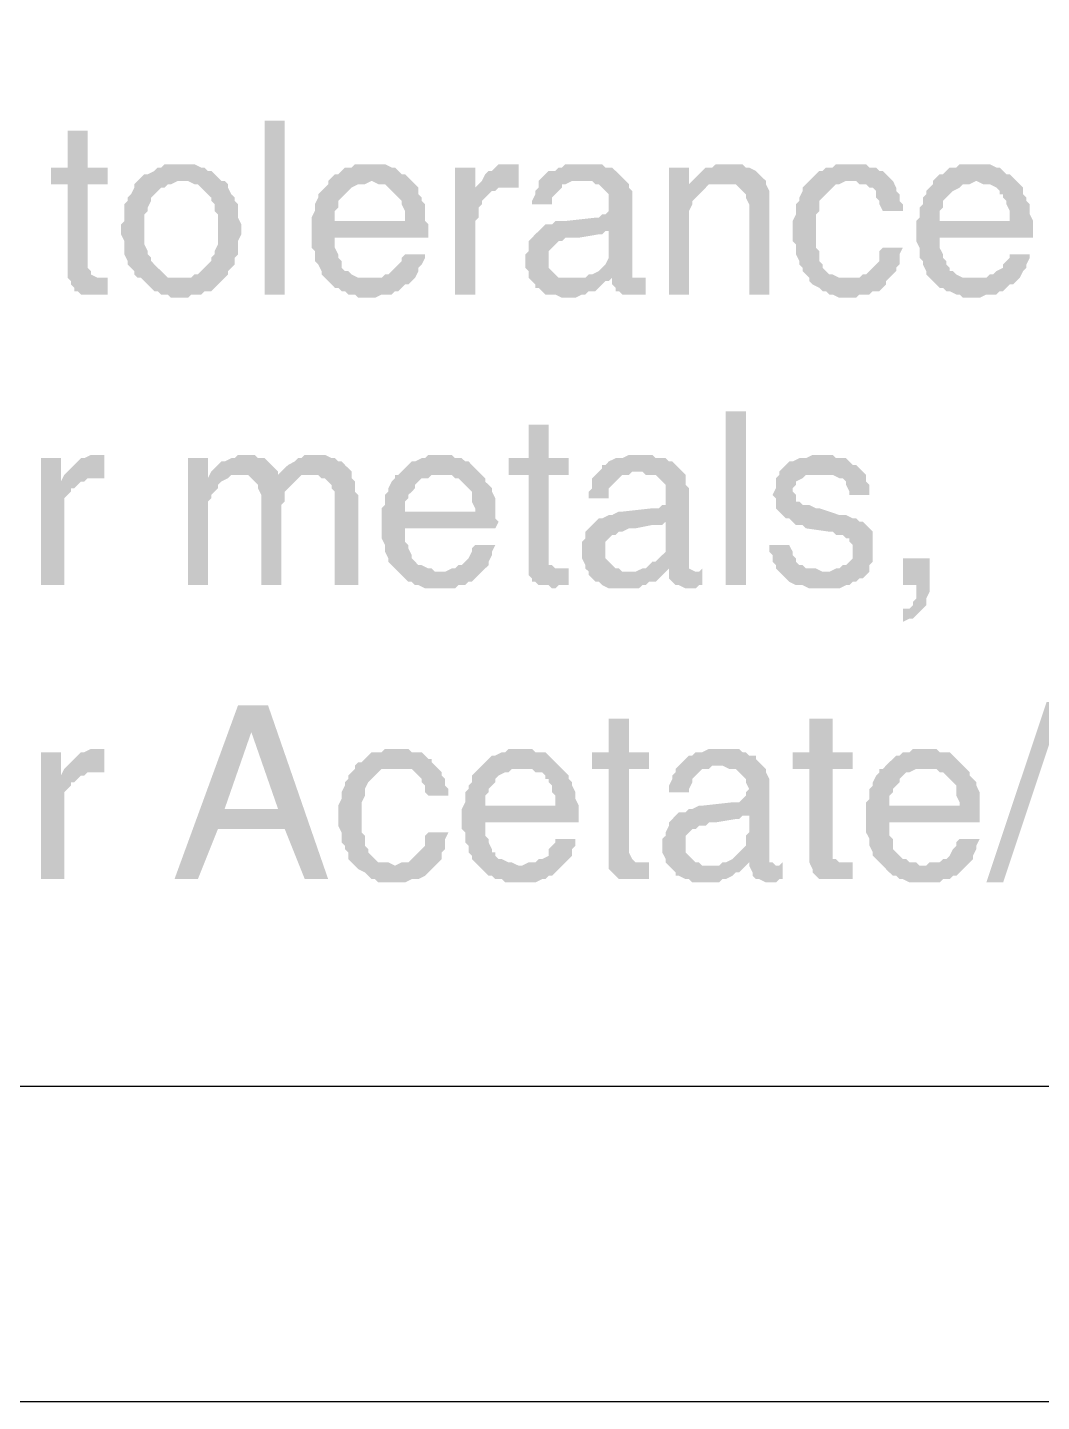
# Model space of a CAD drawing. Header units: millimetres. Extents: x 7018 to 13530, y 4187 to 5692.
# Drawn here: x 7846.17 to 7859.87, y 4951.87 to 4970.44 of the extents above; entities that cross this region are included whole.
import ezdxf

# ---------------------------------------------------------------- set-up
doc = ezdxf.new("R2010")
doc.units = ezdxf.units.MM

msp = doc.modelspace()

# ---------------------------------------------------------------- hatches: boundary and pattern name
at = {"transparency": 33554559}
for points in [[(7846.981, 4969.04), (7846.71, 4969.04), (7846.71, 4968.543), (7846.484, 4968.543), (7846.484, 4968.318), (7846.71, 4968.318), (7846.71, 4967.054), (7846.755, 4967.009), (7846.755, 4966.964), (7846.8, 4966.918), (7846.8, 4966.873), (7846.845, 4966.873), (7846.89, 4966.828), (7847.251, 4966.828), (7847.251, 4967.054), (7847.116, 4967.054), (7847.026, 4967.099), (7847.026, 4967.144), (7846.981, 4967.189), (7846.981, 4968.318), (7847.251, 4968.318), (7847.251, 4968.543), (7846.981, 4968.543)], [(7849.373, 4966.828), (7849.373, 4969.175), (7849.643, 4969.175), (7849.643, 4966.828)], [(7848.244, 4968.588), (7848.019, 4968.588), (7847.974, 4968.543), (7847.928, 4968.543), (7847.883, 4968.498), (7847.793, 4968.453), (7847.748, 4968.453), (7847.703, 4968.408), (7847.658, 4968.363), (7847.658, 4968.363), (7847.613, 4968.318), (7847.613, 4968.272), (7847.567, 4968.182), (7847.522, 4968.137), (7847.522, 4968.092), (7847.477, 4968.047), (7847.477, 4967.821), (7847.432, 4967.776), (7847.432, 4967.686), (7847.432, 4967.641), (7847.477, 4967.55), (7847.477, 4967.37), (7847.522, 4967.28), (7847.522, 4967.234), (7847.567, 4967.189), (7847.613, 4967.144), (7847.613, 4967.099), (7847.658, 4967.054), (7848.244, 4967.054), (7848.064, 4967.054), (7848.019, 4967.099), (7847.974, 4967.144), (7847.928, 4967.189), (7847.883, 4967.234), (7847.838, 4967.28), (7847.838, 4967.325), (7847.793, 4967.37), (7847.793, 4967.415), (7847.748, 4967.505), (7847.748, 4967.911), (7847.793, 4967.956), (7847.793, 4968.002), (7847.838, 4968.092), (7847.838, 4968.137), (7847.883, 4968.182), (7847.928, 4968.227), (7847.974, 4968.272), (7848.019, 4968.272), (7848.064, 4968.318), (7848.109, 4968.318), (7848.199, 4968.363), (7848.786, 4968.363), (7848.741, 4968.408), (7848.696, 4968.453), (7848.651, 4968.498), (7848.605, 4968.498), (7848.56, 4968.543), (7848.515, 4968.543), (7848.425, 4968.588), (7848.335, 4968.588)], [(7850.817, 4968.588), (7850.591, 4968.588), (7850.546, 4968.543), (7850.456, 4968.543), (7850.411, 4968.498), (7850.366, 4968.453), (7850.32, 4968.453), (7850.275, 4968.408), (7850.23, 4968.363), (7850.817, 4968.363), (7850.907, 4968.318), (7850.997, 4968.318), (7851.043, 4968.272), (7851.088, 4968.227), (7851.133, 4968.182), (7851.133, 4968.182), (7851.178, 4968.137), (7851.223, 4968.092), (7851.223, 4968.047), (7851.268, 4967.956), (7851.268, 4967.821), (7850.005, 4967.821), (7850.005, 4967.46), (7850.05, 4967.415), (7850.05, 4967.28), (7850.095, 4967.234), (7850.14, 4967.144), (7850.14, 4967.099), (7850.185, 4967.054), (7850.23, 4967.009), (7850.23, 4967.009), (7850.275, 4966.964), (7850.32, 4966.918), (7850.366, 4966.918), (7850.411, 4966.873), (7850.456, 4966.873), (7850.501, 4966.828), (7850.591, 4966.828), (7850.636, 4966.783), (7850.862, 4966.783), (7850.952, 4966.828), (7851.088, 4966.828), (7851.133, 4966.873), (7851.178, 4966.873), (7851.223, 4966.918), (7851.268, 4966.964), (7851.313, 4966.964), (7851.359, 4967.009), (7850.817, 4967.054), (7850.636, 4967.054), (7850.546, 4967.099), (7850.501, 4967.144), (7850.456, 4967.144), (7850.411, 4967.189), (7850.411, 4967.28), (7850.366, 4967.325), (7850.366, 4967.37), (7850.32, 4967.46), (7850.32, 4967.595), (7851.584, 4967.595), (7851.584, 4967.776), (7851.539, 4967.821), (7851.539, 4968.047), (7851.494, 4968.092), (7851.494, 4968.137), (7851.449, 4968.182), (7851.449, 4968.272), (7851.404, 4968.318), (7851.359, 4968.363), (7851.313, 4968.408), (7851.268, 4968.453), (7851.223, 4968.453), (7851.178, 4968.498), (7851.133, 4968.543), (7851.088, 4968.543), (7850.997, 4968.588), (7850.907, 4968.588)], [(7852.216, 4968.543), (7851.945, 4968.543), (7851.945, 4966.828), (7852.216, 4966.828), (7852.216, 4967.821), (7852.261, 4967.866), (7852.261, 4968.002), (7852.306, 4968.047), (7852.306, 4968.092), (7852.351, 4968.137), (7852.397, 4968.182), (7852.442, 4968.227), (7852.487, 4968.227), (7852.216, 4968.272)], [(7852.712, 4968.588), (7852.532, 4968.588), (7852.487, 4968.543), (7852.442, 4968.498), (7852.397, 4968.498), (7852.351, 4968.453), (7852.306, 4968.363), (7852.306, 4968.363), (7852.261, 4968.318), (7852.712, 4968.272), (7852.803, 4968.272), (7852.803, 4968.588), (7852.758, 4968.588)], [(7853.705, 4968.588), (7853.435, 4968.588), (7853.389, 4968.543), (7853.344, 4968.543), (7853.299, 4968.498), (7853.209, 4968.498), (7853.164, 4968.453), (7853.164, 4968.453), (7853.119, 4968.408), (7853.074, 4968.363), (7853.074, 4968.272), (7853.028, 4968.227), (7853.028, 4968.182), (7852.983, 4968.092), (7852.983, 4968.047), (7853.254, 4968.047), (7853.254, 4968.137), (7853.299, 4968.182), (7853.344, 4968.227), (7853.389, 4968.272), (7853.389, 4968.318), (7853.435, 4968.318), (7853.525, 4968.363), (7854.247, 4968.363), (7854.202, 4968.408), (7854.157, 4968.453), (7854.112, 4968.498), (7854.066, 4968.543), (7853.976, 4968.543), (7853.931, 4968.588), (7853.751, 4968.588)], [(7855.104, 4968.543), (7854.834, 4968.543), (7854.834, 4966.828), (7855.104, 4966.828), (7855.104, 4967.776), (7855.104, 4967.956), (7855.15, 4968.047), (7855.15, 4968.092), (7855.195, 4968.137), (7855.24, 4968.182), (7855.24, 4968.182), (7855.285, 4968.227), (7855.33, 4968.272), (7855.104, 4968.318)], [(7855.601, 4968.588), (7855.466, 4968.588), (7855.42, 4968.543), (7855.33, 4968.543), (7855.285, 4968.498), (7855.24, 4968.453), (7855.195, 4968.408), (7855.15, 4968.363), (7855.104, 4968.318), (7855.33, 4968.272), (7855.375, 4968.318), (7855.556, 4968.318), (7856.143, 4968.363), (7856.097, 4968.408), (7856.052, 4968.453), (7856.052, 4968.453), (7856.007, 4968.498), (7855.917, 4968.543), (7855.872, 4968.543), (7855.827, 4968.588), (7855.691, 4968.588)], [(7857.271, 4968.588), (7857.09, 4968.588), (7857.045, 4968.543), (7856.955, 4968.543), (7856.91, 4968.498), (7856.865, 4968.498), (7856.82, 4968.453), (7856.774, 4968.408), (7856.729, 4968.363), (7857.361, 4968.363), (7857.406, 4968.318), (7857.496, 4968.318), (7857.542, 4968.272), (7857.587, 4968.272), (7857.632, 4968.227), (7857.632, 4968.137), (7857.677, 4968.092), (7857.677, 4968.047), (7857.722, 4967.956), (7857.993, 4967.956), (7857.993, 4968.047), (7857.948, 4968.092), (7857.948, 4968.182), (7857.903, 4968.227), (7857.903, 4968.272), (7857.858, 4968.363), (7857.812, 4968.408), (7857.767, 4968.453), (7857.767, 4968.453), (7857.722, 4968.498), (7857.677, 4968.498), (7857.632, 4968.543), (7857.542, 4968.543), (7857.496, 4968.588), (7857.361, 4968.588)], [(7858.986, 4968.588), (7858.76, 4968.588), (7858.715, 4968.543), (7858.625, 4968.543), (7858.58, 4968.498), (7858.535, 4968.453), (7858.489, 4968.453), (7858.444, 4968.408), (7858.399, 4968.363), (7858.986, 4968.363), (7859.076, 4968.318), (7859.166, 4968.318), (7859.257, 4968.272), (7859.302, 4968.227), (7859.302, 4968.182), (7859.347, 4968.182), (7859.347, 4968.137), (7859.392, 4968.092), (7859.392, 4968.047), (7859.437, 4967.956), (7859.437, 4967.821), (7858.173, 4967.821), (7858.173, 4967.55), (7858.219, 4967.46), (7858.219, 4967.325), (7858.264, 4967.28), (7858.264, 4967.234), (7858.309, 4967.144), (7858.309, 4967.099), (7858.354, 4967.054), (7858.399, 4967.009), (7858.399, 4967.009), (7858.444, 4966.964), (7858.489, 4966.918), (7858.535, 4966.918), (7858.58, 4966.873), (7858.625, 4966.873), (7858.715, 4966.828), (7858.76, 4966.828), (7858.805, 4966.783), (7859.031, 4966.783), (7859.121, 4966.828), (7859.257, 4966.828), (7859.302, 4966.873), (7859.347, 4966.873), (7859.392, 4966.918), (7859.437, 4966.964), (7859.482, 4966.964), (7859.527, 4967.009), (7858.986, 4967.054), (7858.805, 4967.054), (7858.715, 4967.099), (7858.67, 4967.144), (7858.625, 4967.144), (7858.625, 4967.189), (7858.58, 4967.234), (7858.58, 4967.28), (7858.535, 4967.325), (7858.535, 4967.37), (7858.489, 4967.46), (7858.489, 4967.595), (7859.753, 4967.595), (7859.753, 4967.821), (7859.708, 4967.911), (7859.708, 4968.047), (7859.663, 4968.092), (7859.663, 4968.137), (7859.618, 4968.182), (7859.618, 4968.272), (7859.573, 4968.318), (7859.527, 4968.363), (7859.482, 4968.408), (7859.437, 4968.453), (7859.392, 4968.453), (7859.347, 4968.498), (7859.302, 4968.543), (7859.257, 4968.543), (7859.166, 4968.588), (7859.076, 4968.588)], [(7848.786, 4968.363), (7848.244, 4968.363), (7848.335, 4968.363), (7848.425, 4968.318), (7848.47, 4968.318), (7848.515, 4968.272), (7848.56, 4968.227), (7848.605, 4968.182), (7848.651, 4968.137), (7848.651, 4968.092), (7848.696, 4968.047), (7848.696, 4967.956), (7848.741, 4967.911), (7848.741, 4967.505), (7848.696, 4967.415), (7848.696, 4967.37), (7848.651, 4967.325), (7848.651, 4967.28), (7848.605, 4967.234), (7848.56, 4967.189), (7848.515, 4967.144), (7848.47, 4967.099), (7848.425, 4967.099), (7848.38, 4967.054), (7847.703, 4967.054), (7847.748, 4967.009), (7847.793, 4966.964), (7847.838, 4966.918), (7847.883, 4966.873), (7847.928, 4966.873), (7847.974, 4966.828), (7848.064, 4966.828), (7848.109, 4966.783), (7848.335, 4966.783), (7848.38, 4966.828), (7848.515, 4966.828), (7848.56, 4966.873), (7848.651, 4966.873), (7848.696, 4966.918), (7848.741, 4966.964), (7848.786, 4967.009), (7848.831, 4967.054), (7848.831, 4967.054), (7848.876, 4967.099), (7848.876, 4967.144), (7848.921, 4967.189), (7848.967, 4967.234), (7848.967, 4967.325), (7849.012, 4967.37), (7849.012, 4967.55), (7849.057, 4967.641), (7849.057, 4967.686), (7849.057, 4967.776), (7849.012, 4967.866), (7849.012, 4968.047), (7848.967, 4968.092), (7848.967, 4968.137), (7848.921, 4968.182), (7848.876, 4968.272), (7848.876, 4968.318), (7848.831, 4968.363)], [(7850.23, 4968.363), (7850.23, 4968.318), (7850.185, 4968.272), (7850.14, 4968.227), (7850.095, 4968.182), (7850.095, 4968.137), (7850.05, 4968.047), (7850.05, 4967.956), (7850.005, 4967.866), (7850.005, 4967.821), (7850.32, 4967.821), (7850.32, 4967.956), (7850.366, 4968.002), (7850.366, 4968.092), (7850.411, 4968.137), (7850.456, 4968.182), (7850.456, 4968.182), (7850.501, 4968.227), (7850.546, 4968.272), (7850.636, 4968.318), (7850.727, 4968.318), (7850.817, 4968.363)], [(7852.261, 4968.318), (7852.216, 4968.272), (7852.487, 4968.227), (7852.532, 4968.272), (7852.712, 4968.272)], [(7854.247, 4968.363), (7853.66, 4968.363), (7853.796, 4968.363), (7853.841, 4968.318), (7853.886, 4968.318), (7853.931, 4968.272), (7853.976, 4968.227), (7854.021, 4968.182), (7854.021, 4967.956), (7853.976, 4967.911), (7853.931, 4967.911), (7853.886, 4967.866), (7853.841, 4967.866), (7853.435, 4967.821), (7853.299, 4967.821), (7853.254, 4967.776), (7853.164, 4967.776), (7853.119, 4967.731), (7854.021, 4967.686), (7854.021, 4967.415), (7854.021, 4967.325), (7853.976, 4967.234), (7853.931, 4967.189), (7853.886, 4967.144), (7853.886, 4967.144), (7853.796, 4967.099), (7853.751, 4967.099), (7853.705, 4967.054), (7853.525, 4967.054), (7852.983, 4967.009), (7853.028, 4966.964), (7853.028, 4966.918), (7853.074, 4966.918), (7853.119, 4966.873), (7853.164, 4966.828), (7853.299, 4966.828), (7853.389, 4966.783), (7853.57, 4966.783), (7853.66, 4966.828), (7853.705, 4966.828), (7853.751, 4966.873), (7853.841, 4966.873), (7853.886, 4966.918), (7853.931, 4966.964), (7853.976, 4967.009), (7854.021, 4967.009), (7854.066, 4967.054), (7854.337, 4967.054), (7854.337, 4968.227), (7854.292, 4968.272), (7854.292, 4968.318)], [(7856.143, 4968.363), (7855.556, 4968.318), (7855.736, 4968.318), (7855.781, 4968.272), (7855.827, 4968.227), (7855.827, 4968.227), (7855.872, 4968.182), (7855.872, 4968.137), (7855.917, 4968.047), (7855.917, 4966.828), (7856.188, 4966.828), (7856.188, 4968.227), (7856.143, 4968.318)], [(7856.729, 4968.363), (7856.684, 4968.318), (7856.639, 4968.272), (7856.639, 4968.227), (7856.594, 4968.137), (7856.594, 4968.092), (7856.549, 4968.047), (7856.549, 4967.911), (7856.504, 4967.821), (7856.504, 4967.55), (7856.549, 4967.505), (7856.549, 4967.37), (7856.594, 4967.28), (7856.594, 4967.234), (7856.639, 4967.189), (7856.639, 4967.144), (7856.684, 4967.099), (7856.729, 4967.054), (7857.271, 4967.054), (7857.135, 4967.054), (7857.045, 4967.099), (7857, 4967.099), (7856.955, 4967.144), (7856.91, 4967.189), (7856.91, 4967.234), (7856.865, 4967.28), (7856.865, 4967.415), (7856.82, 4967.46), (7856.82, 4967.911), (7856.865, 4967.956), (7856.865, 4968.092), (7856.91, 4968.137), (7856.955, 4968.182), (7856.955, 4968.182), (7857, 4968.227), (7857.045, 4968.272), (7857.09, 4968.318), (7857.135, 4968.318), (7857.226, 4968.363), (7857.271, 4968.363)], [(7858.399, 4968.363), (7858.399, 4968.318), (7858.354, 4968.272), (7858.309, 4968.227), (7858.309, 4968.182), (7858.264, 4968.137), (7858.264, 4968.047), (7858.219, 4968.002), (7858.219, 4967.866), (7858.173, 4967.821), (7858.489, 4967.821), (7858.489, 4967.956), (7858.535, 4968.002), (7858.535, 4968.092), (7858.58, 4968.137), (7858.625, 4968.182), (7858.625, 4968.182), (7858.67, 4968.227), (7858.76, 4968.272), (7858.805, 4968.318), (7858.896, 4968.318), (7858.986, 4968.363)], [(7853.119, 4967.731), (7853.074, 4967.686), (7853.028, 4967.641), (7853.028, 4967.641), (7852.983, 4967.595), (7852.938, 4967.55), (7852.938, 4967.415), (7852.893, 4967.37), (7852.893, 4967.28), (7852.893, 4967.189), (7852.938, 4967.144), (7852.938, 4967.054), (7852.983, 4967.009), (7853.525, 4967.054), (7853.344, 4967.054), (7853.299, 4967.099), (7853.254, 4967.144), (7853.209, 4967.189), (7853.209, 4967.415), (7853.254, 4967.46), (7853.299, 4967.505), (7853.344, 4967.55), (7853.389, 4967.55), (7853.435, 4967.595), (7853.615, 4967.595), (7853.886, 4967.641), (7853.931, 4967.641), (7853.976, 4967.686), (7854.021, 4967.686)], [(7851.539, 4967.37), (7851.268, 4967.37), (7851.223, 4967.325), (7851.223, 4967.28), (7851.178, 4967.234), (7851.133, 4967.189), (7851.088, 4967.144), (7851.043, 4967.099), (7850.997, 4967.099), (7850.952, 4967.054), (7850.817, 4967.054), (7851.359, 4967.009), (7851.404, 4967.054), (7851.449, 4967.144), (7851.449, 4967.189), (7851.494, 4967.234), (7851.539, 4967.325)], [(7857.993, 4967.46), (7857.722, 4967.46), (7857.677, 4967.415), (7857.677, 4967.28), (7857.632, 4967.234), (7857.587, 4967.189), (7857.542, 4967.144), (7857.496, 4967.099), (7857.451, 4967.099), (7857.406, 4967.054), (7856.729, 4967.054), (7856.729, 4967.009), (7856.774, 4966.964), (7856.865, 4966.918), (7856.91, 4966.873), (7856.955, 4966.873), (7857, 4966.828), (7857.045, 4966.828), (7857.135, 4966.783), (7857.361, 4966.783), (7857.406, 4966.828), (7857.542, 4966.828), (7857.587, 4966.873), (7857.677, 4966.873), (7857.722, 4966.918), (7857.767, 4966.964), (7857.767, 4967.009), (7857.812, 4967.054), (7857.858, 4967.099), (7857.903, 4967.144), (7857.903, 4967.189), (7857.948, 4967.234), (7857.948, 4967.37)], [(7859.708, 4967.37), (7859.437, 4967.37), (7859.437, 4967.325), (7859.392, 4967.28), (7859.347, 4967.234), (7859.347, 4967.189), (7859.257, 4967.144), (7859.212, 4967.099), (7859.166, 4967.099), (7859.121, 4967.054), (7858.986, 4967.054), (7859.527, 4967.009), (7859.573, 4967.054), (7859.618, 4967.144), (7859.663, 4967.189), (7859.663, 4967.234), (7859.708, 4967.325)], [(7854.518, 4967.054), (7854.427, 4967.054), (7854.066, 4967.009), (7854.066, 4966.964), (7854.112, 4966.918), (7854.112, 4966.873), (7854.157, 4966.873), (7854.202, 4966.828), (7854.518, 4966.828)], [(7854.337, 4967.054), (7854.066, 4967.054), (7854.066, 4967.009), (7854.427, 4967.054), (7854.427, 4967.054)], [(7855.601, 4962.902), (7855.601, 4965.249), (7855.872, 4965.249), (7855.872, 4962.902)], [(7853.209, 4965.068), (7852.938, 4965.068), (7852.938, 4964.617), (7852.667, 4964.617), (7852.667, 4964.391), (7852.938, 4964.391), (7852.938, 4963.037), (7852.983, 4962.992), (7852.983, 4962.947), (7853.028, 4962.947), (7853.074, 4962.902), (7853.209, 4962.902), (7853.254, 4962.857), (7853.299, 4962.857), (7853.344, 4962.902), (7853.48, 4962.902), (7853.48, 4963.127), (7853.299, 4963.127), (7853.254, 4963.172), (7853.209, 4963.172), (7853.209, 4964.391), (7853.48, 4964.391), (7853.48, 4964.617), (7853.209, 4964.617)], [(7846.62, 4964.617), (7846.349, 4964.617), (7846.349, 4962.902), (7846.665, 4962.902), (7846.665, 4964.075), (7846.71, 4964.12), (7846.755, 4964.165), (7846.755, 4964.211), (7846.8, 4964.211), (7846.845, 4964.256), (7846.89, 4964.301), (7846.62, 4964.301)], [(7847.116, 4964.662), (7847.026, 4964.662), (7846.936, 4964.617), (7846.89, 4964.617), (7846.845, 4964.572), (7846.8, 4964.526), (7846.755, 4964.481), (7846.71, 4964.436), (7846.71, 4964.436), (7846.665, 4964.391), (7847.116, 4964.346), (7847.206, 4964.346), (7847.206, 4964.662), (7847.161, 4964.662)], [(7848.605, 4964.617), (7848.335, 4964.617), (7848.335, 4962.902), (7848.605, 4962.902), (7848.605, 4964.03), (7848.651, 4964.075), (7848.651, 4964.12), (7848.696, 4964.165), (7848.741, 4964.211), (7848.741, 4964.256), (7848.786, 4964.301), (7848.876, 4964.346), (7848.605, 4964.346)], [(7849.102, 4964.662), (7849.012, 4964.662), (7848.967, 4964.617), (7848.921, 4964.617), (7848.831, 4964.572), (7848.786, 4964.572), (7848.741, 4964.526), (7848.696, 4964.481), (7848.651, 4964.436), (7848.605, 4964.346), (7848.876, 4964.346), (7848.921, 4964.391), (7849.057, 4964.391), (7849.553, 4964.436), (7849.508, 4964.481), (7849.463, 4964.526), (7849.463, 4964.526), (7849.418, 4964.572), (7849.373, 4964.617), (7849.282, 4964.617), (7849.237, 4964.662), (7849.192, 4964.662)], [(7850.05, 4964.662), (7849.914, 4964.662), (7849.869, 4964.617), (7849.824, 4964.617), (7849.779, 4964.572), (7849.689, 4964.526), (7849.643, 4964.481), (7849.598, 4964.436), (7849.553, 4964.391), (7849.147, 4964.391), (7849.192, 4964.346), (7849.237, 4964.301), (7849.237, 4964.301), (7849.282, 4964.256), (7849.282, 4964.211), (7849.328, 4964.12), (7849.328, 4962.902), (7849.598, 4962.902), (7849.598, 4963.985), (7849.643, 4964.03), (7849.643, 4964.165), (7849.689, 4964.211), (7849.734, 4964.256), (7849.734, 4964.256), (7849.779, 4964.301), (7849.824, 4964.346), (7849.869, 4964.391), (7850.005, 4964.391), (7850.546, 4964.436), (7850.501, 4964.481), (7850.456, 4964.526), (7850.456, 4964.526), (7850.411, 4964.572), (7850.366, 4964.572), (7850.32, 4964.617), (7850.275, 4964.617), (7850.185, 4964.662), (7850.14, 4964.662)], [(7851.765, 4964.662), (7851.584, 4964.662), (7851.539, 4964.617), (7851.494, 4964.617), (7851.404, 4964.572), (7851.359, 4964.572), (7851.313, 4964.526), (7851.268, 4964.481), (7851.223, 4964.436), (7851.178, 4964.391), (7851.9, 4964.391), (7851.945, 4964.346), (7851.99, 4964.346), (7852.035, 4964.301), (7852.081, 4964.256), (7852.081, 4964.256), (7852.126, 4964.211), (7852.171, 4964.165), (7852.171, 4964.03), (7852.216, 4963.94), (7852.216, 4963.895), (7851.268, 4963.895), (7850.952, 4963.849), (7850.952, 4963.534), (7850.997, 4963.443), (7850.997, 4963.353), (7851.043, 4963.263), (7851.043, 4963.218), (7851.088, 4963.172), (7851.133, 4963.127), (7851.178, 4963.082), (7851.178, 4963.082), (7851.223, 4963.037), (7851.268, 4962.992), (7851.313, 4962.947), (7851.359, 4962.947), (7851.404, 4962.902), (7851.449, 4962.902), (7851.539, 4962.857), (7851.945, 4962.857), (7851.99, 4962.902), (7852.081, 4962.902), (7852.126, 4962.947), (7852.171, 4962.947), (7852.216, 4962.992), (7852.261, 4963.037), (7852.306, 4963.082), (7851.674, 4963.082), (7851.629, 4963.127), (7851.584, 4963.127), (7851.494, 4963.172), (7851.449, 4963.172), (7851.404, 4963.218), (7851.359, 4963.263), (7851.359, 4963.308), (7851.313, 4963.398), (7851.313, 4963.443), (7851.268, 4963.488), (7851.268, 4963.669), (7852.487, 4963.669), (7852.532, 4963.759), (7852.487, 4963.804), (7852.487, 4964.075), (7852.442, 4964.165), (7852.442, 4964.211), (7852.397, 4964.256), (7852.351, 4964.301), (7852.351, 4964.346), (7852.306, 4964.391), (7852.261, 4964.436), (7852.216, 4964.481), (7852.171, 4964.526), (7852.126, 4964.572), (7852.081, 4964.572), (7852.035, 4964.617), (7851.945, 4964.617), (7851.9, 4964.662), (7851.81, 4964.662)], [(7854.473, 4964.662), (7854.292, 4964.662), (7854.202, 4964.617), (7854.112, 4964.617), (7854.021, 4964.572), (7853.976, 4964.526), (7853.931, 4964.526), (7853.931, 4964.481), (7853.886, 4964.436), (7853.841, 4964.391), (7853.796, 4964.346), (7853.796, 4964.211), (7853.751, 4964.165), (7853.751, 4964.075), (7854.021, 4964.075), (7854.021, 4964.211), (7854.066, 4964.256), (7854.112, 4964.301), (7854.157, 4964.346), (7854.157, 4964.346), (7854.202, 4964.391), (7854.292, 4964.391), (7854.337, 4964.436), (7855.014, 4964.436), (7854.969, 4964.481), (7854.924, 4964.526), (7854.879, 4964.572), (7854.834, 4964.572), (7854.789, 4964.617), (7854.653, 4964.617), (7854.608, 4964.662), (7854.518, 4964.662)], [(7856.91, 4964.662), (7856.774, 4964.662), (7856.684, 4964.617), (7856.594, 4964.617), (7856.504, 4964.572), (7856.458, 4964.572), (7856.413, 4964.526), (7856.368, 4964.481), (7856.323, 4964.436), (7856.323, 4964.391), (7856.278, 4964.346), (7856.278, 4964.211), (7856.233, 4964.12), (7856.278, 4964.075), (7856.278, 4963.94), (7856.323, 4963.895), (7856.368, 4963.849), (7856.413, 4963.804), (7856.458, 4963.804), (7856.504, 4963.759), (7856.549, 4963.714), (7856.639, 4963.714), (7856.684, 4963.669), (7857, 4963.624), (7857.045, 4963.624), (7857.09, 4963.579), (7857.181, 4963.579), (7857.226, 4963.534), (7857.271, 4963.534), (7857.271, 4963.488), (7857.316, 4963.443), (7857.316, 4963.263), (7857.271, 4963.218), (7857.226, 4963.172), (7857.181, 4963.172), (7857.135, 4963.127), (7857.09, 4963.127), (7857, 4963.082), (7856.323, 4963.082), (7856.368, 4963.037), (7856.413, 4962.992), (7856.413, 4962.992), (7856.458, 4962.947), (7856.549, 4962.902), (7856.639, 4962.902), (7856.729, 4962.857), (7857.135, 4962.857), (7857.226, 4962.902), (7857.271, 4962.902), (7857.316, 4962.947), (7857.361, 4962.947), (7857.406, 4962.992), (7857.451, 4962.992), (7857.496, 4963.037), (7857.542, 4963.082), (7857.542, 4963.172), (7857.587, 4963.218), (7857.587, 4963.398), (7857.587, 4963.624), (7857.542, 4963.669), (7857.496, 4963.714), (7857.496, 4963.714), (7857.451, 4963.759), (7857.406, 4963.759), (7857.361, 4963.804), (7857.316, 4963.804), (7857.226, 4963.849), (7857.135, 4963.849), (7856.865, 4963.94), (7856.82, 4963.94), (7856.729, 4963.985), (7856.639, 4963.985), (7856.594, 4964.03), (7856.549, 4964.03), (7856.549, 4964.12), (7856.504, 4964.165), (7856.504, 4964.211), (7856.549, 4964.256), (7856.549, 4964.301), (7856.639, 4964.346), (7856.639, 4964.346), (7856.684, 4964.391), (7856.91, 4964.391), (7857.451, 4964.436), (7857.406, 4964.481), (7857.361, 4964.526), (7857.316, 4964.526), (7857.271, 4964.572), (7857.226, 4964.617), (7857.09, 4964.617), (7857.045, 4964.662), (7856.955, 4964.662)], [(7846.665, 4964.391), (7846.62, 4964.301), (7846.936, 4964.301), (7846.981, 4964.346), (7847.116, 4964.346)], [(7850.546, 4964.436), (7850.005, 4964.391), (7850.095, 4964.391), (7850.14, 4964.346), (7850.185, 4964.346), (7850.23, 4964.301), (7850.275, 4964.256), (7850.275, 4964.211), (7850.32, 4964.165), (7850.32, 4962.902), (7850.636, 4962.902), (7850.636, 4964.12), (7850.591, 4964.165), (7850.591, 4964.301), (7850.546, 4964.346)], [(7851.178, 4964.391), (7851.133, 4964.391), (7851.133, 4964.346), (7851.088, 4964.301), (7851.043, 4964.211), (7851.043, 4964.165), (7850.997, 4964.12), (7850.997, 4963.985), (7850.952, 4963.94), (7850.952, 4963.849), (7851.268, 4963.895), (7851.268, 4964.03), (7851.313, 4964.075), (7851.313, 4964.12), (7851.359, 4964.165), (7851.404, 4964.211), (7851.404, 4964.256), (7851.449, 4964.301), (7851.494, 4964.346), (7851.584, 4964.346), (7851.629, 4964.391), (7851.765, 4964.391)], [(7855.014, 4964.436), (7854.427, 4964.436), (7854.473, 4964.436), (7854.518, 4964.391), (7854.653, 4964.391), (7854.698, 4964.346), (7854.743, 4964.301), (7854.789, 4964.256), (7854.789, 4964.12), (7854.789, 4963.985), (7854.743, 4963.985), (7854.698, 4963.94), (7854.608, 4963.94), (7854.202, 4963.895), (7854.157, 4963.895), (7854.066, 4963.849), (7854.021, 4963.849), (7853.931, 4963.804), (7853.886, 4963.804), (7854.789, 4963.759), (7854.789, 4963.488), (7854.789, 4963.353), (7854.743, 4963.308), (7854.698, 4963.263), (7854.653, 4963.218), (7854.608, 4963.218), (7854.563, 4963.172), (7854.518, 4963.127), (7854.473, 4963.127), (7854.382, 4963.082), (7853.751, 4963.082), (7853.751, 4963.037), (7853.796, 4962.992), (7853.841, 4962.947), (7853.886, 4962.947), (7853.931, 4962.902), (7854.021, 4962.857), (7854.427, 4962.857), (7854.473, 4962.902), (7854.518, 4962.902), (7854.563, 4962.947), (7854.653, 4962.947), (7854.698, 4962.992), (7854.743, 4963.037), (7854.789, 4963.082), (7854.834, 4963.127), (7855.104, 4963.127), (7855.104, 4964.211), (7855.059, 4964.256), (7855.059, 4964.391)], [(7857.451, 4964.436), (7856.91, 4964.391), (7857.045, 4964.391), (7857.135, 4964.346), (7857.181, 4964.346), (7857.226, 4964.301), (7857.226, 4964.256), (7857.271, 4964.165), (7857.271, 4964.12), (7857.542, 4964.12), (7857.542, 4964.256), (7857.496, 4964.301), (7857.496, 4964.391)], [(7853.886, 4963.804), (7853.841, 4963.759), (7853.796, 4963.714), (7853.796, 4963.714), (7853.751, 4963.669), (7853.705, 4963.624), (7853.705, 4963.534), (7853.66, 4963.488), (7853.66, 4963.263), (7853.705, 4963.172), (7853.705, 4963.127), (7853.751, 4963.082), (7854.247, 4963.082), (7854.202, 4963.082), (7854.157, 4963.127), (7854.112, 4963.127), (7854.066, 4963.172), (7854.021, 4963.218), (7853.976, 4963.263), (7853.976, 4963.398), (7853.976, 4963.488), (7854.021, 4963.534), (7854.066, 4963.579), (7854.112, 4963.579), (7854.157, 4963.624), (7854.202, 4963.624), (7854.292, 4963.669), (7854.382, 4963.669), (7854.608, 4963.714), (7854.743, 4963.714), (7854.789, 4963.759)], [(7852.487, 4963.443), (7852.216, 4963.443), (7852.171, 4963.398), (7852.171, 4963.353), (7852.126, 4963.263), (7852.081, 4963.218), (7852.035, 4963.172), (7851.99, 4963.172), (7851.945, 4963.127), (7851.9, 4963.127), (7851.81, 4963.082), (7851.765, 4963.082), (7852.306, 4963.082), (7852.351, 4963.127), (7852.397, 4963.172), (7852.397, 4963.218), (7852.442, 4963.308), (7852.442, 4963.353)], [(7856.458, 4963.443), (7856.188, 4963.443), (7856.188, 4963.353), (7856.233, 4963.308), (7856.233, 4963.218), (7856.278, 4963.172), (7856.278, 4963.127), (7856.323, 4963.082), (7856.91, 4963.082), (7856.82, 4963.127), (7856.684, 4963.127), (7856.639, 4963.172), (7856.594, 4963.172), (7856.549, 4963.218), (7856.549, 4963.263), (7856.504, 4963.308), (7856.504, 4963.353)], [(7858.354, 4963.263), (7857.993, 4963.263), (7857.993, 4962.902), (7858.173, 4962.902), (7858.173, 4962.721), (7858.128, 4962.676), (7858.128, 4962.631), (7858.083, 4962.586), (7857.993, 4962.586), (7857.993, 4962.405), (7857.993, 4962.405), (7858.083, 4962.45), (7858.128, 4962.45), (7858.173, 4962.495), (7858.219, 4962.541), (7858.264, 4962.586), (7858.309, 4962.631), (7858.309, 4962.721), (7858.354, 4962.811), (7858.354, 4962.947)], [(7855.285, 4963.127), (7855.24, 4963.082), (7854.834, 4963.082), (7854.834, 4962.992), (7854.879, 4962.947), (7854.879, 4962.947), (7854.924, 4962.902), (7854.969, 4962.902), (7855.059, 4962.857), (7855.195, 4962.857), (7855.24, 4962.902), (7855.285, 4962.902)], [(7855.104, 4963.127), (7854.834, 4963.127), (7854.834, 4963.082), (7855.195, 4963.082)], [(7849.418, 4961.277), (7849.012, 4961.277), (7848.154, 4958.93), (7848.47, 4958.93), (7848.741, 4959.607), (7849.643, 4959.607), (7848.831, 4959.878), (7849.192, 4960.916)], [(7849.418, 4961.277), (7849.192, 4960.916), (7849.553, 4959.878), (7848.831, 4959.878), (7849.643, 4959.607), (7849.914, 4958.93), (7850.23, 4958.93)], [(7860.159, 4961.322), (7859.347, 4958.885), (7859.121, 4958.885), (7859.934, 4961.322)], [(7854.292, 4961.096), (7854.021, 4961.096), (7854.021, 4960.645), (7853.796, 4960.645), (7853.796, 4960.419), (7854.021, 4960.419), (7854.021, 4959.065), (7854.066, 4959.02), (7854.112, 4958.975), (7854.112, 4958.975), (7854.157, 4958.93), (7854.563, 4958.93), (7854.563, 4959.156), (7854.382, 4959.156), (7854.337, 4959.201), (7854.337, 4959.201), (7854.292, 4959.291), (7854.292, 4960.419), (7854.563, 4960.419), (7854.563, 4960.645), (7854.292, 4960.645)], [(7857.045, 4961.096), (7856.729, 4961.096), (7856.729, 4960.645), (7856.504, 4960.645), (7856.504, 4960.419), (7856.729, 4960.419), (7856.729, 4959.156), (7856.774, 4959.065), (7856.774, 4959.02), (7856.82, 4958.975), (7856.82, 4958.975), (7856.865, 4958.93), (7857.316, 4958.93), (7857.316, 4959.156), (7857.135, 4959.156), (7857.09, 4959.201), (7857.045, 4959.201), (7857.045, 4960.419), (7857.316, 4960.419), (7857.316, 4960.645), (7857.045, 4960.645)], [(7846.62, 4960.645), (7846.349, 4960.645), (7846.349, 4958.93), (7846.665, 4958.93), (7846.665, 4960.103), (7846.71, 4960.149), (7846.755, 4960.194), (7846.755, 4960.239), (7846.8, 4960.239), (7846.845, 4960.284), (7846.89, 4960.329), (7846.62, 4960.329)], [(7847.116, 4960.69), (7847.026, 4960.69), (7846.936, 4960.645), (7846.89, 4960.645), (7846.845, 4960.6), (7846.8, 4960.555), (7846.755, 4960.51), (7846.71, 4960.465), (7846.71, 4960.465), (7846.665, 4960.419), (7847.116, 4960.374), (7847.206, 4960.374), (7847.206, 4960.69), (7847.161, 4960.69)], [(7851.133, 4960.69), (7850.997, 4960.69), (7850.952, 4960.645), (7850.817, 4960.645), (7850.772, 4960.6), (7850.727, 4960.555), (7850.682, 4960.51), (7850.636, 4960.51), (7850.591, 4960.465), (7850.591, 4960.419), (7851.359, 4960.419), (7851.404, 4960.374), (7851.449, 4960.329), (7851.494, 4960.284), (7851.494, 4960.239), (7851.539, 4960.194), (7851.539, 4960.103), (7851.584, 4960.058), (7851.855, 4960.058), (7851.855, 4960.149), (7851.81, 4960.194), (7851.81, 4960.284), (7851.765, 4960.329), (7851.765, 4960.374), (7851.72, 4960.419), (7851.674, 4960.465), (7851.629, 4960.51), (7851.629, 4960.555), (7851.584, 4960.555), (7851.539, 4960.6), (7851.494, 4960.645), (7851.359, 4960.645), (7851.313, 4960.69), (7851.223, 4960.69)], [(7852.848, 4960.69), (7852.667, 4960.69), (7852.622, 4960.645), (7852.577, 4960.645), (7852.487, 4960.6), (7852.442, 4960.6), (7852.397, 4960.555), (7852.351, 4960.51), (7852.306, 4960.465), (7852.261, 4960.419), (7852.983, 4960.419), (7853.028, 4960.374), (7853.119, 4960.374), (7853.164, 4960.329), (7853.164, 4960.284), (7853.209, 4960.284), (7853.209, 4960.239), (7853.254, 4960.194), (7853.254, 4960.103), (7853.299, 4960.058), (7853.299, 4959.923), (7852.351, 4959.923), (7852.035, 4959.878), (7852.035, 4959.607), (7852.081, 4959.562), (7852.081, 4959.427), (7852.126, 4959.381), (7852.126, 4959.291), (7852.171, 4959.246), (7852.171, 4959.201), (7852.216, 4959.156), (7852.261, 4959.111), (7852.261, 4959.111), (7852.306, 4959.065), (7852.351, 4959.02), (7852.397, 4958.975), (7852.442, 4958.975), (7852.487, 4958.93), (7852.577, 4958.93), (7852.622, 4958.885), (7853.028, 4958.885), (7853.119, 4958.93), (7853.164, 4958.93), (7853.209, 4958.975), (7853.254, 4958.975), (7853.299, 4959.02), (7853.344, 4959.065), (7853.389, 4959.111), (7852.803, 4959.111), (7852.712, 4959.156), (7852.667, 4959.156), (7852.577, 4959.201), (7852.532, 4959.201), (7852.487, 4959.246), (7852.487, 4959.291), (7852.442, 4959.291), (7852.442, 4959.336), (7852.397, 4959.427), (7852.397, 4959.472), (7852.351, 4959.517), (7852.351, 4959.697), (7853.615, 4959.697), (7853.615, 4959.923), (7853.57, 4960.013), (7853.57, 4960.103), (7853.525, 4960.194), (7853.525, 4960.239), (7853.48, 4960.284), (7853.48, 4960.329), (7853.435, 4960.374), (7853.389, 4960.419), (7853.344, 4960.465), (7853.299, 4960.51), (7853.254, 4960.555), (7853.209, 4960.6), (7853.164, 4960.645), (7853.028, 4960.645), (7852.983, 4960.69), (7852.938, 4960.69)], [(7855.556, 4960.69), (7855.375, 4960.69), (7855.285, 4960.645), (7855.195, 4960.645), (7855.15, 4960.6), (7855.104, 4960.6), (7855.059, 4960.555), (7855.014, 4960.51), (7854.969, 4960.465), (7854.924, 4960.419), (7854.924, 4960.374), (7854.879, 4960.329), (7854.879, 4960.284), (7854.834, 4960.194), (7854.834, 4960.103), (7855.104, 4960.103), (7855.104, 4960.149), (7855.15, 4960.239), (7855.15, 4960.284), (7855.195, 4960.329), (7855.24, 4960.374), (7855.24, 4960.374), (7855.285, 4960.419), (7855.375, 4960.419), (7855.42, 4960.465), (7856.097, 4960.465), (7856.052, 4960.51), (7856.007, 4960.555), (7856.007, 4960.6), (7855.917, 4960.6), (7855.872, 4960.645), (7855.827, 4960.645), (7855.781, 4960.69), (7855.646, 4960.69)], [(7858.309, 4960.69), (7858.128, 4960.69), (7858.083, 4960.645), (7857.993, 4960.645), (7857.948, 4960.6), (7857.903, 4960.6), (7857.858, 4960.555), (7857.812, 4960.51), (7857.767, 4960.465), (7857.722, 4960.419), (7858.444, 4960.419), (7858.489, 4960.374), (7858.535, 4960.374), (7858.58, 4960.329), (7858.625, 4960.284), (7858.625, 4960.284), (7858.67, 4960.239), (7858.715, 4960.194), (7858.715, 4960.058), (7858.76, 4959.968), (7858.76, 4959.923), (7857.812, 4959.923), (7857.496, 4959.878), (7857.496, 4959.562), (7857.542, 4959.472), (7857.542, 4959.381), (7857.587, 4959.291), (7857.587, 4959.246), (7857.632, 4959.201), (7857.677, 4959.156), (7857.722, 4959.111), (7857.722, 4959.111), (7857.767, 4959.065), (7857.812, 4959.02), (7857.858, 4958.975), (7857.903, 4958.975), (7857.948, 4958.93), (7857.993, 4958.93), (7858.083, 4958.885), (7858.489, 4958.885), (7858.535, 4958.93), (7858.625, 4958.93), (7858.67, 4958.975), (7858.715, 4958.975), (7858.76, 4959.02), (7858.805, 4959.065), (7858.85, 4959.111), (7858.219, 4959.111), (7858.173, 4959.156), (7858.083, 4959.156), (7858.038, 4959.201), (7857.993, 4959.201), (7857.948, 4959.246), (7857.903, 4959.291), (7857.903, 4959.291), (7857.858, 4959.336), (7857.858, 4959.472), (7857.812, 4959.517), (7857.812, 4959.697), (7859.031, 4959.697), (7859.031, 4960.103), (7858.986, 4960.194), (7858.986, 4960.239), (7858.941, 4960.284), (7858.896, 4960.329), (7858.896, 4960.374), (7858.85, 4960.419), (7858.805, 4960.465), (7858.76, 4960.51), (7858.715, 4960.555), (7858.67, 4960.6), (7858.625, 4960.645), (7858.489, 4960.645), (7858.444, 4960.69), (7858.354, 4960.69)], [(7856.097, 4960.465), (7855.511, 4960.465), (7855.556, 4960.465), (7855.646, 4960.419), (7855.736, 4960.419), (7855.781, 4960.374), (7855.827, 4960.329), (7855.872, 4960.284), (7855.872, 4960.239), (7855.917, 4960.149), (7855.917, 4960.149), (7855.872, 4960.103), (7855.872, 4960.058), (7855.827, 4960.013), (7855.781, 4959.968), (7855.691, 4959.968), (7855.285, 4959.923), (7855.24, 4959.923), (7855.15, 4959.878), (7855.104, 4959.878), (7855.059, 4959.833), (7854.969, 4959.833), (7855.917, 4959.788), (7855.917, 4959.562), (7855.872, 4959.517), (7855.872, 4959.381), (7855.827, 4959.336), (7855.781, 4959.291), (7855.736, 4959.246), (7855.736, 4959.246), (7855.691, 4959.201), (7855.601, 4959.156), (7855.556, 4959.156), (7855.511, 4959.111), (7854.834, 4959.111), (7854.879, 4959.065), (7854.924, 4959.02), (7854.924, 4958.975), (7854.969, 4958.975), (7855.059, 4958.93), (7855.104, 4958.93), (7855.15, 4958.885), (7855.511, 4958.885), (7855.556, 4958.93), (7855.601, 4958.93), (7855.691, 4958.975), (7855.736, 4959.02), (7855.781, 4959.02), (7855.827, 4959.065), (7855.872, 4959.111), (7855.917, 4959.156), (7856.233, 4959.156), (7856.188, 4959.156), (7856.188, 4960.284), (7856.143, 4960.374), (7856.143, 4960.419)], [(7846.665, 4960.419), (7846.62, 4960.329), (7846.936, 4960.329), (7846.981, 4960.374), (7847.116, 4960.374)], [(7850.591, 4960.419), (7850.546, 4960.374), (7850.501, 4960.329), (7850.501, 4960.284), (7850.456, 4960.239), (7850.456, 4960.194), (7850.411, 4960.103), (7850.411, 4960.013), (7850.366, 4959.923), (7850.366, 4959.652), (7850.411, 4959.562), (7850.411, 4959.427), (7850.456, 4959.381), (7850.456, 4959.336), (7850.501, 4959.291), (7850.501, 4959.201), (7850.546, 4959.156), (7850.591, 4959.111), (7851.133, 4959.111), (7851.043, 4959.156), (7850.907, 4959.156), (7850.862, 4959.201), (7850.817, 4959.246), (7850.772, 4959.291), (7850.772, 4959.336), (7850.727, 4959.381), (7850.727, 4959.517), (7850.682, 4959.562), (7850.682, 4959.968), (7850.727, 4960.058), (7850.727, 4960.149), (7850.772, 4960.239), (7850.817, 4960.284), (7850.817, 4960.284), (7850.862, 4960.329), (7850.907, 4960.374), (7850.952, 4960.419), (7851.133, 4960.419)], [(7852.261, 4960.419), (7852.261, 4960.419), (7852.216, 4960.374), (7852.171, 4960.329), (7852.171, 4960.239), (7852.126, 4960.194), (7852.126, 4960.149), (7852.081, 4960.103), (7852.081, 4959.968), (7852.035, 4959.878), (7852.351, 4959.923), (7852.351, 4960.058), (7852.397, 4960.103), (7852.397, 4960.149), (7852.442, 4960.194), (7852.487, 4960.239), (7852.487, 4960.284), (7852.532, 4960.329), (7852.622, 4960.374), (7852.667, 4960.374), (7852.712, 4960.419), (7852.848, 4960.419)], [(7857.722, 4960.419), (7857.677, 4960.419), (7857.677, 4960.374), (7857.632, 4960.329), (7857.587, 4960.239), (7857.587, 4960.194), (7857.542, 4960.149), (7857.542, 4960.013), (7857.496, 4959.968), (7857.496, 4959.878), (7857.812, 4959.923), (7857.812, 4960.058), (7857.858, 4960.103), (7857.858, 4960.149), (7857.903, 4960.194), (7857.948, 4960.239), (7857.948, 4960.284), (7857.993, 4960.329), (7858.038, 4960.374), (7858.083, 4960.374), (7858.173, 4960.419), (7858.309, 4960.419)], [(7854.969, 4959.833), (7854.924, 4959.788), (7854.879, 4959.742), (7854.879, 4959.742), (7854.834, 4959.697), (7854.834, 4959.652), (7854.789, 4959.562), (7854.789, 4959.517), (7854.743, 4959.472), (7854.743, 4959.291), (7854.789, 4959.201), (7854.789, 4959.156), (7854.834, 4959.111), (7855.375, 4959.111), (7855.285, 4959.111), (7855.24, 4959.156), (7855.195, 4959.156), (7855.15, 4959.201), (7855.104, 4959.246), (7855.059, 4959.291), (7855.059, 4959.427), (7855.059, 4959.517), (7855.104, 4959.562), (7855.15, 4959.607), (7855.195, 4959.607), (7855.24, 4959.652), (7855.33, 4959.652), (7855.375, 4959.697), (7855.466, 4959.697), (7855.736, 4959.742), (7855.781, 4959.742), (7855.827, 4959.788), (7855.917, 4959.788)], [(7851.855, 4959.562), (7851.584, 4959.562), (7851.539, 4959.517), (7851.539, 4959.381), (7851.494, 4959.336), (7851.449, 4959.291), (7851.404, 4959.246), (7851.359, 4959.201), (7851.313, 4959.156), (7851.223, 4959.156), (7851.133, 4959.111), (7850.591, 4959.111), (7850.636, 4959.065), (7850.727, 4959.02), (7850.772, 4958.975), (7850.817, 4958.93), (7850.862, 4958.93), (7850.907, 4958.885), (7851.268, 4958.885), (7851.359, 4958.93), (7851.449, 4958.93), (7851.539, 4958.975), (7851.584, 4959.02), (7851.629, 4959.065), (7851.629, 4959.065), (7851.674, 4959.111), (7851.72, 4959.156), (7851.765, 4959.201), (7851.765, 4959.291), (7851.81, 4959.336), (7851.81, 4959.472)], [(7853.57, 4959.472), (7853.299, 4959.472), (7853.299, 4959.427), (7853.254, 4959.381), (7853.209, 4959.336), (7853.209, 4959.246), (7853.119, 4959.201), (7853.074, 4959.201), (7853.028, 4959.156), (7852.938, 4959.156), (7852.848, 4959.111), (7853.389, 4959.111), (7853.435, 4959.156), (7853.48, 4959.201), (7853.525, 4959.246), (7853.525, 4959.336), (7853.57, 4959.381)], [(7859.031, 4959.472), (7858.76, 4959.472), (7858.715, 4959.427), (7858.715, 4959.381), (7858.67, 4959.336), (7858.625, 4959.246), (7858.58, 4959.201), (7858.535, 4959.201), (7858.489, 4959.156), (7858.354, 4959.156), (7858.309, 4959.111), (7858.85, 4959.111), (7858.896, 4959.156), (7858.941, 4959.201), (7858.941, 4959.246), (7858.986, 4959.336), (7858.986, 4959.381)], [(7856.368, 4959.156), (7856.323, 4959.111), (7855.917, 4959.111), (7855.962, 4959.02), (7855.962, 4958.975), (7855.962, 4958.975), (7856.007, 4958.93), (7856.052, 4958.93), (7856.143, 4958.885), (7856.278, 4958.885), (7856.323, 4958.93), (7856.368, 4958.93)], [(7856.233, 4959.156), (7855.917, 4959.156), (7855.917, 4959.111), (7856.278, 4959.111)]]:
    msp.add_hatch(color=256, dxfattribs=at).paths.add_polyline_path(points)

# ---------------------------------------------------------------- linework, layer by layer
msp.add_line((7518.716, 4956.132), (7927.972, 4956.132))
msp.add_lwpolyline([(7932.01, 4951.873), (7932.01, 5248.873), (7512.01, 5248.873), (7512.01, 4951.873)], close=True)
msp.add_solid([(7849.553, 4964.436), (7849.057, 4964.391), (7849.553, 4964.391)], dxfattribs=at)

doc.saveas('drawing.dxf')
